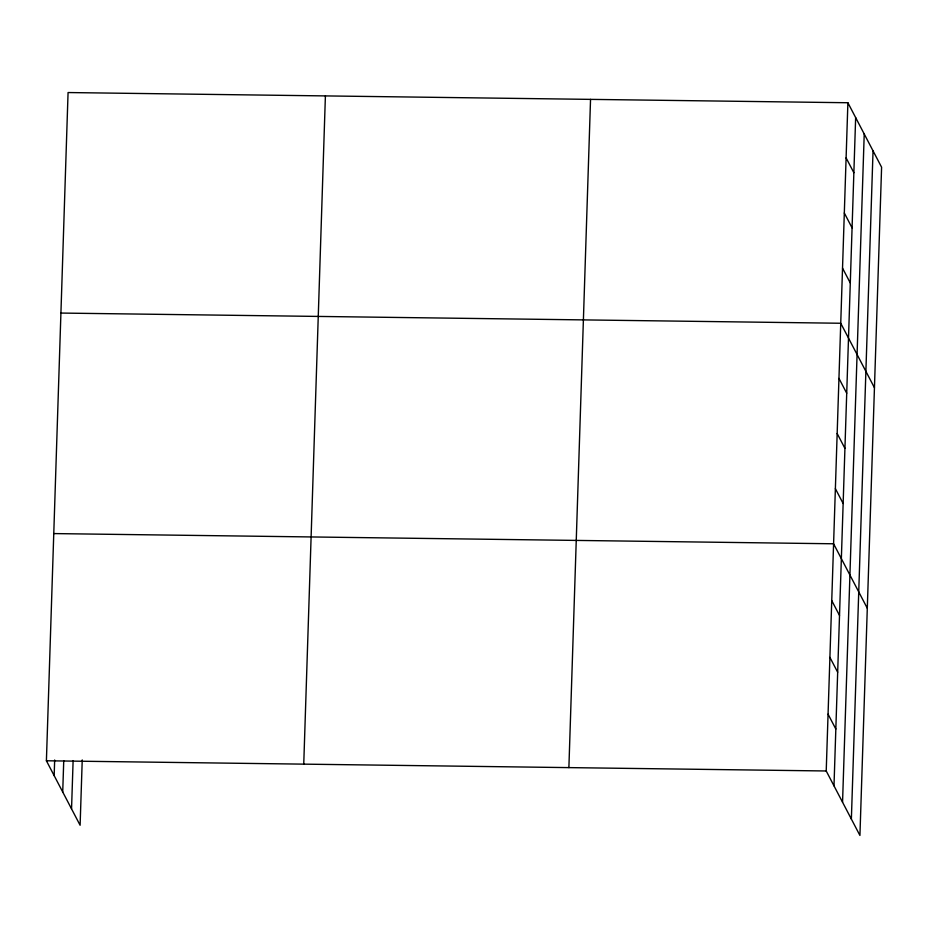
<?xml version="1.0" encoding="UTF-8"?>
<svg xmlns="http://www.w3.org/2000/svg" width="928" height="928" viewBox="0 0 928 928"><rect width="100%" height="100%" fill="white"/><g stroke="black" fill="none" stroke-linecap="round" stroke-linejoin="round"><path stroke-width="1.39" d="M82.232 759.939L80.11 825.259L46.4 760.774L68.069 92.545L847.89 102.741L881.6 167.226L859.931 835.455L826.222 770.982L847.89 102.741M54.16 775.634L54.671 760.009M62.721 792.002L63.742 760.763M71.549 808.88L73.115 760.6M303.746 764.138L325.403 95.909M568.887 767.607L590.544 99.377M833.994 785.83L855.651 117.601M842.554 802.21L864.223 133.98M851.37 819.088L873.039 150.846M60.912 313.061L840.745 323.257L874.454 387.742M53.766 533.577L833.588 543.785L867.297 608.258M46.4 760.774L826.222 770.982M846.104 157.876L853.864 172.724M844.318 212.999L852.078 227.859M842.531 268.134L850.292 282.982M838.958 378.392L846.719 393.24M837.16 433.515L844.932 448.375M835.374 488.65L843.146 503.51M831.743 600.578L839.515 615.438M829.91 657.384L837.671 672.232M828.066 714.177L835.826 729.037"/></g></svg>
